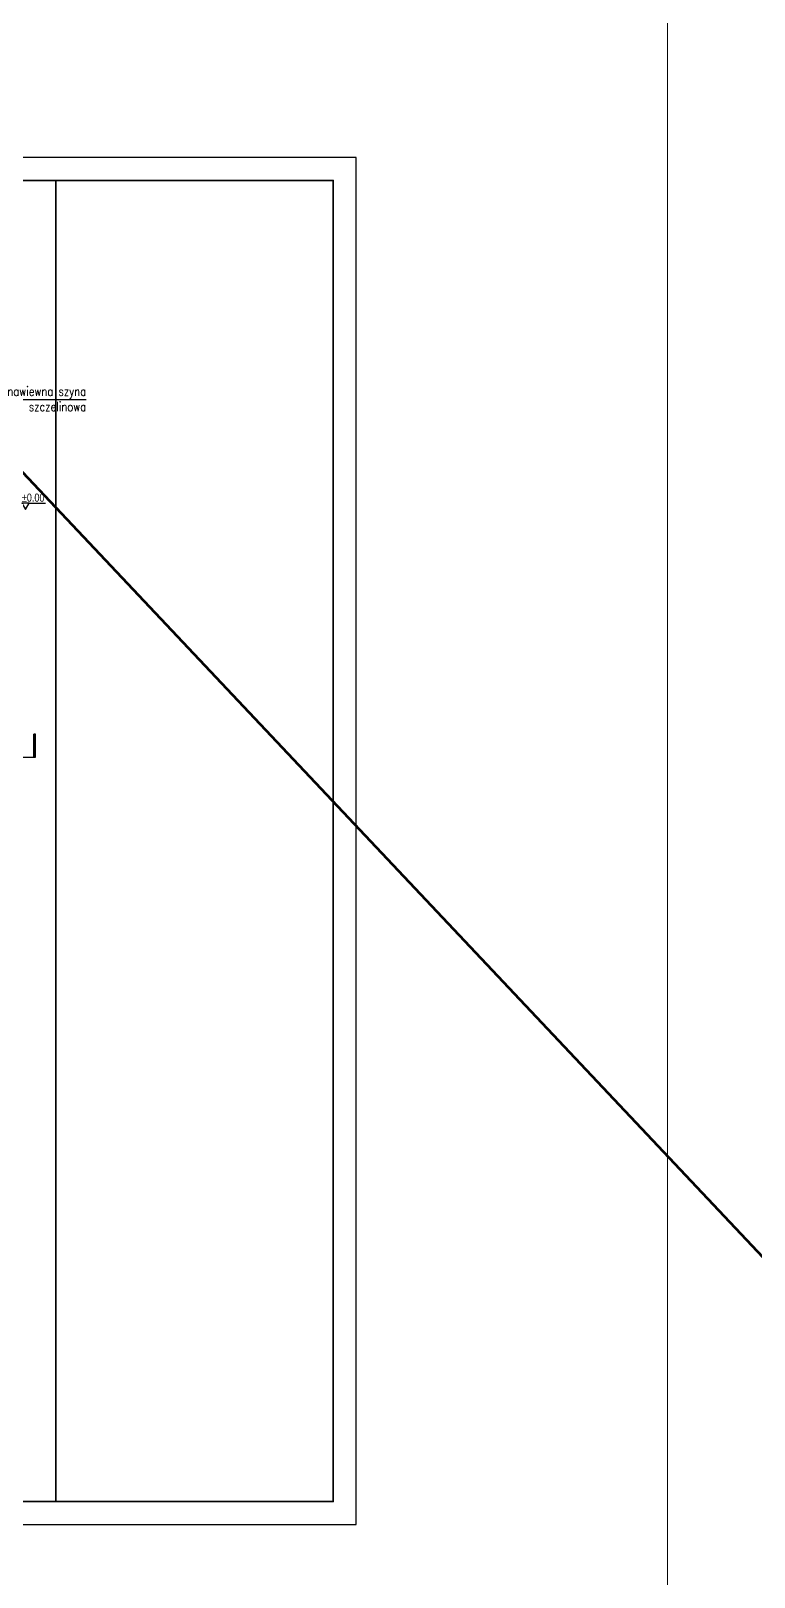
# Model space of a CAD drawing. Header units: millimetres. Extents: x -135140 to 267856, y -70704 to 149933.
# Drawn here: x -27552 to -11845, y -23729 to 9861 of the extents above; entities that cross this region are included whole.
import ezdxf

# ---------------------------------------------------------------- set-up
doc = ezdxf.new("R2010")
doc.units = ezdxf.units.MM
doc.header["$LTSCALE"] = 99.9
for name, color, linetype in [('+48_KOTY', 250, 'Continuous'), ('+48_OPISY', 251, 'Continuous'), ('CP_LINENORM', 253, 'Continuous')]:
    doc.layers.add(name, color=color, linetype=linetype)
doc.layers.add('2DH_SYM', color=64, linetype='Continuous', lineweight=18)
doc.layers.add('CP_FRAME', color=223, linetype='Continuous', lineweight=35)
doc.styles.add('WRP_ARIAL', font='ARIAL.TTF', dxfattribs={"width": 0.8})

# ---------------------------------------------------------------- blocks, each defined once
blk = doc.blocks.new('koty')
at = {"layer": '+48_KOTY', "color": 3, "ltscale": 5}
blk.add_line((70403.2, 11225), (70423.2, 11225), dxfattribs=at)
blk.add_lwpolyline([(70398.6, 11217.1), (70403.2, 11225), (70394.1, 11225)], close=True, dxfattribs=at)
at = {"layer": '+48_KOTY', "color": 3, "style": 'WRP_ARIAL', "width": 0.8}
blk.add_attdef('POZIOM', (70403.2, 11226.8), '', height=10, dxfattribs=at)
blk = doc.blocks.new('A3_POZIOM')
at = {"linetype": 'Continuous'}
blk.add_lwpolyline([(-395, 0), (0, 0), (0, 287), (-395, 287)], close=True, dxfattribs=at)
at = {"layer": 'CP_LINENORM', "linetype": 'Continuous'}
blk.add_lwpolyline([(-415, -5), (5, -5), (5, 292), (-415, 292)], close=True, dxfattribs=at)
blk.add_lwpolyline([(-185, -5), (-185, 0)], dxfattribs=at)

msp = doc.modelspace()

# ---------------------------------------------------------------- hatches: boundary and pattern name
at = {"layer": '+48_OPISY', "ltscale": 5}
msp.add_hatch(color=256, dxfattribs=at).paths.add_polyline_path([(-27452, -5916), (-27452, -5416), (-27492, -5416), (-27492, -5916)])

# ---------------------------------------------------------------- linework, layer by layer
for p, q in [((-27492, -5916), (-27492, -5416)), ((-27452, -5916), (-27452, -5416))]:
    msp.add_line(p, q, dxfattribs=at)
at = {"layer": '+48_OPISY'}
msp.add_lwpolyline([(-26351, 1843), (-29564, 1843)], dxfattribs=at)
at = {"layer": '+48_OPISY', "ltscale": 5}
msp.add_lwpolyline([(-28212, -5916), (-27452, -5916), (-27452, -5416), (-27492, -5416), (-27492, -5916), (-27452, -5916)], dxfattribs=at)
at = {"color": 1, "lineweight": 100, "ltscale": 0.15}
msp.add_line((-124516, 102925), (23456, -54024), dxfattribs=at)
at = {"layer": '2DH_SYM', "ltscale": 0.15}
msp.add_lwpolyline([(-13727, -70704), (-81263, -70704), (-81263, 149933), (-13727, 149933)], close=True, dxfattribs=at)
at = {"layer": 'CP_FRAME', "ltscale": 0.15}
msp.add_lwpolyline([(-60485, 6613), (-27011, 6613), (-27011, -22084), (-60485, -22084)], close=True, dxfattribs=at)

# ---------------------------------------------------------------- block references
at = {"layer": '+48_KOTY'}
ref = msp.add_blockref('koty', (-1266685, -197957), dxfattribs=dict(at, xscale=17.59999999566935, yscale=17.59999999566935, zscale=17.59999999567403))
ref.add_attrib('POZIOM', '±0.00', (-27749, -366), dxfattribs={"color": 3, "height": 176, "style": 'WRP_ARIAL', "width": 0.8})
at = {"layer": 'CP_FRAME', "ltscale": 0.15, "xscale": 100, "yscale": 100, "zscale": 10}
msp.add_blockref('A3_POZIOM', (-20985, -22087), dxfattribs=at)

# ---------------------------------------------------------------- texts
at = {"layer": '+48_OPISY', "insert": (-26351, 2133), "char_height": 200, "width": 2637.92, "attachment_point": 3, "style": 'WRP_ARIAL'}
msp.add_mtext('{\\fromans|b0|i0|c238|p0;nawiewna szyna\\Pszczelinowa\\P}', dxfattribs=at)

doc.saveas('drawing.dxf')
